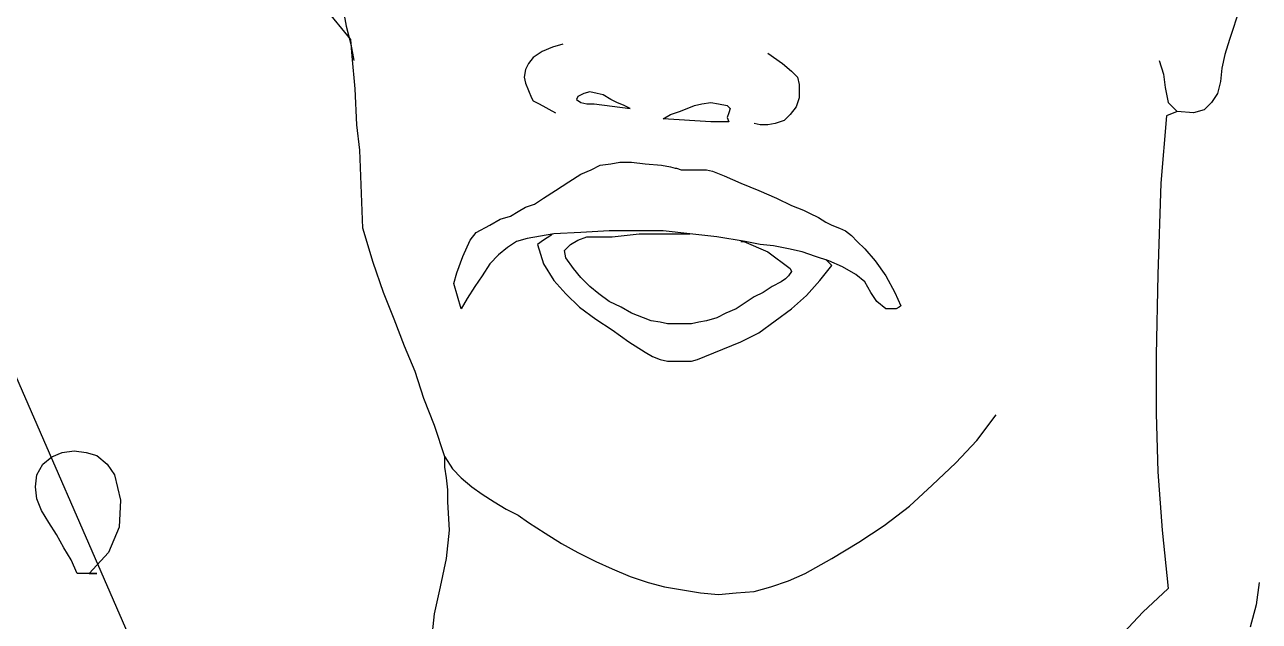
# Model space of a CAD drawing. Header units: millimetres. Extents: x -1624.82 to -1624.21, y 1860.8 to 1862.74.
# Drawn here: x -1624.6803 to -1624.4497, y 1862.4169 to 1862.5283 of the extents above; entities that cross this region are included whole.
import ezdxf

# ---------------------------------------------------------------- set-up
doc = ezdxf.new("R2010")
doc.units = ezdxf.units.MM
doc.header["$LTSCALE"] = 10
doc.layers.add('Humanos', color=2, linetype='Continuous')

msp = doc.modelspace()

# ---------------------------------------------------------------- linework, layer by layer
at = {"layer": 'Humanos'}
for p, q in [((-1624.61939, 1862.52549), (-1624.62413, 1862.53135)), ((-1624.62078, 1862.53107), (-1624.62022, 1862.528)), ((-1624.45336, 1862.53135), (-1624.45531, 1862.52549)), ((-1624.62022, 1862.528), (-1624.61939, 1862.52465)), ((-1624.6191, 1862.52243), (-1624.61939, 1862.52549)), ((-1624.61939, 1862.52465), (-1624.61883, 1862.52158)), ((-1624.58171, 1862.52409), (-1624.58366, 1862.52326)), ((-1624.57975, 1862.52465), (-1624.58171, 1862.52409)), ((-1624.45531, 1862.52549), (-1624.45615, 1862.5227)), ((-1624.61854, 1862.51629), (-1624.6191, 1862.52243)), ((-1624.58534, 1862.52214), (-1624.58618, 1862.52103)), ((-1624.58366, 1862.52326), (-1624.58534, 1862.52214)), ((-1624.54152, 1862.52297), (-1624.53873, 1862.52103)), ((-1624.46843, 1862.52158), (-1624.46759, 1862.51908)), ((-1624.45615, 1862.5227), (-1624.45671, 1862.52019)), ((-1624.58674, 1862.51991), (-1624.58701, 1862.51852)), ((-1624.58618, 1862.52103), (-1624.58674, 1862.51991)), ((-1624.53873, 1862.52103), (-1624.53707, 1862.51964)), ((-1624.53707, 1862.51964), (-1624.53594, 1862.51852)), ((-1624.46759, 1862.51908), (-1624.46731, 1862.51656)), ((-1624.45671, 1862.52019), (-1624.45698, 1862.51768)), ((-1624.58701, 1862.51852), (-1624.58674, 1862.5174)), ((-1624.58674, 1862.5174), (-1624.58618, 1862.516)), ((-1624.53594, 1862.51852), (-1624.53567, 1862.51712)), ((-1624.53567, 1862.51712), (-1624.53567, 1862.51461)), ((-1624.46731, 1862.51656), (-1624.46675, 1862.51377)), ((-1624.45698, 1862.51768), (-1624.45754, 1862.51544)), ((-1624.61827, 1862.50959), (-1624.61854, 1862.51629)), ((-1624.58618, 1862.516), (-1624.58562, 1862.51461)), ((-1624.58562, 1862.51461), (-1624.58534, 1862.51405)), ((-1624.57696, 1862.51489), (-1624.57725, 1862.51433)), ((-1624.57696, 1862.51489), (-1624.57725, 1862.51433)), ((-1624.57725, 1862.51433), (-1624.5764, 1862.51377)), ((-1624.57725, 1862.51433), (-1624.5764, 1862.51377)), ((-1624.57585, 1862.51544), (-1624.57696, 1862.51489)), ((-1624.57585, 1862.51544), (-1624.57696, 1862.51489)), ((-1624.57473, 1862.51573), (-1624.57585, 1862.51544)), ((-1624.57473, 1862.51573), (-1624.57585, 1862.51544)), ((-1624.57334, 1862.51544), (-1624.57473, 1862.51573)), ((-1624.57334, 1862.51544), (-1624.57473, 1862.51573)), ((-1624.57222, 1862.51517), (-1624.57334, 1862.51544)), ((-1624.57222, 1862.51517), (-1624.57334, 1862.51544)), ((-1624.57082, 1862.51433), (-1624.57222, 1862.51517)), ((-1624.57082, 1862.51433), (-1624.57222, 1862.51517)), ((-1624.56971, 1862.51377), (-1624.57082, 1862.51433)), ((-1624.56971, 1862.51377), (-1624.57082, 1862.51433)), ((-1624.53567, 1862.51461), (-1624.53622, 1862.51294)), ((-1624.45754, 1862.51544), (-1624.45865, 1862.51377)), ((-1624.70365, 1862.51238), (-1624.62859, 1862.34047)), ((-1624.58534, 1862.51405), (-1624.58422, 1862.5135)), ((-1624.58422, 1862.5135), (-1624.58115, 1862.51182)), ((-1624.5764, 1862.51377), (-1624.57529, 1862.5135)), ((-1624.5764, 1862.51377), (-1624.57529, 1862.5135)), ((-1624.57529, 1862.5135), (-1624.5739, 1862.5135)), ((-1624.57529, 1862.5135), (-1624.5739, 1862.5135)), ((-1624.5739, 1862.5135), (-1624.5672, 1862.51265)), ((-1624.56832, 1862.51321), (-1624.56971, 1862.51377)), ((-1624.56832, 1862.51321), (-1624.56971, 1862.51377)), ((-1624.5672, 1862.51265), (-1624.56832, 1862.51321)), ((-1624.5672, 1862.51265), (-1624.56832, 1862.51321)), ((-1624.55967, 1862.51154), (-1624.55799, 1862.51209)), ((-1624.55967, 1862.51154), (-1624.55799, 1862.51209)), ((-1624.55799, 1862.51209), (-1624.55659, 1862.51265)), ((-1624.55799, 1862.51209), (-1624.55659, 1862.51265)), ((-1624.55659, 1862.51265), (-1624.5552, 1862.51321)), ((-1624.55659, 1862.51265), (-1624.5552, 1862.51321)), ((-1624.5552, 1862.51321), (-1624.5538, 1862.5135)), ((-1624.5552, 1862.51321), (-1624.5538, 1862.5135)), ((-1624.5538, 1862.5135), (-1624.55213, 1862.51377)), ((-1624.5538, 1862.5135), (-1624.55213, 1862.51377)), ((-1624.55213, 1862.51377), (-1624.55074, 1862.5135)), ((-1624.55213, 1862.51377), (-1624.55074, 1862.5135)), ((-1624.55074, 1862.5135), (-1624.54906, 1862.51321)), ((-1624.55074, 1862.5135), (-1624.54906, 1862.51321)), ((-1624.54906, 1862.51321), (-1624.5485, 1862.51265)), ((-1624.54906, 1862.51321), (-1624.5485, 1862.51265)), ((-1624.5485, 1862.51265), (-1624.54878, 1862.51182)), ((-1624.5485, 1862.51265), (-1624.54878, 1862.51182)), ((-1624.53622, 1862.51294), (-1624.53734, 1862.51154)), ((-1624.46508, 1862.51209), (-1624.46703, 1862.51126)), ((-1624.46675, 1862.51377), (-1624.46508, 1862.51209)), ((-1624.462, 1862.51182), (-1624.46508, 1862.51209)), ((-1624.46005, 1862.51238), (-1624.462, 1862.51182)), ((-1624.45865, 1862.51377), (-1624.46005, 1862.51238)), ((-1624.56106, 1862.5107), (-1624.55967, 1862.51154)), ((-1624.56106, 1862.5107), (-1624.55967, 1862.51154)), ((-1624.55213, 1862.51015), (-1624.56106, 1862.5107)), ((-1624.5513, 1862.51015), (-1624.55213, 1862.51015)), ((-1624.5513, 1862.51015), (-1624.55213, 1862.51015)), ((-1624.55045, 1862.51015), (-1624.5513, 1862.51015)), ((-1624.55045, 1862.51015), (-1624.5513, 1862.51015)), ((-1624.54962, 1862.51015), (-1624.55045, 1862.51015)), ((-1624.54962, 1862.51015), (-1624.55045, 1862.51015)), ((-1624.54878, 1862.51015), (-1624.54962, 1862.51015)), ((-1624.54878, 1862.51015), (-1624.54962, 1862.51015)), ((-1624.54878, 1862.51182), (-1624.54906, 1862.51098)), ((-1624.54878, 1862.51182), (-1624.54906, 1862.51098)), ((-1624.54906, 1862.51098), (-1624.54878, 1862.51015)), ((-1624.54906, 1862.51098), (-1624.54878, 1862.51015)), ((-1624.54292, 1862.50959), (-1624.54404, 1862.50986)), ((-1624.54013, 1862.50986), (-1624.54152, 1862.50959)), ((-1624.53846, 1862.51042), (-1624.54013, 1862.50986)), ((-1624.53734, 1862.51154), (-1624.53846, 1862.51042)), ((-1624.46703, 1862.51126), (-1624.46814, 1862.4987)), ((-1624.61771, 1862.50484), (-1624.61827, 1862.50959)), ((-1624.54152, 1862.50959), (-1624.54292, 1862.50959)), ((-1624.61715, 1862.49032), (-1624.61771, 1862.50484)), ((-1624.5764, 1862.50037), (-1624.57446, 1862.50121)), ((-1624.57446, 1862.50121), (-1624.57278, 1862.50205)), ((-1624.57278, 1862.50205), (-1624.57082, 1862.50233)), ((-1624.57082, 1862.50233), (-1624.56915, 1862.50261)), ((-1624.56915, 1862.50261), (-1624.56693, 1862.50261)), ((-1624.56693, 1862.50261), (-1624.56441, 1862.50233)), ((-1624.56441, 1862.50233), (-1624.56134, 1862.50205)), ((-1624.56134, 1862.50205), (-1624.55967, 1862.50177)), ((-1624.55967, 1862.50177), (-1624.55883, 1862.50149)), ((-1624.55883, 1862.50149), (-1624.55855, 1862.50149)), ((-1624.55855, 1862.50149), (-1624.55771, 1862.50121)), ((-1624.55771, 1862.50121), (-1624.55604, 1862.50121)), ((-1624.55604, 1862.50121), (-1624.55297, 1862.50121)), ((-1624.55297, 1862.50121), (-1624.55185, 1862.50093)), ((-1624.55185, 1862.50093), (-1624.54962, 1862.5001)), ((-1624.58115, 1862.49731), (-1624.57864, 1862.49898)), ((-1624.57864, 1862.49898), (-1624.5764, 1862.50037)), ((-1624.54962, 1862.5001), (-1624.54655, 1862.4987)), ((-1624.54655, 1862.4987), (-1624.5432, 1862.49731)), ((-1624.46814, 1862.4987), (-1624.4687, 1862.48168)), ((-1624.58506, 1862.49479), (-1624.58339, 1862.49591)), ((-1624.58339, 1862.49591), (-1624.58115, 1862.49731)), ((-1624.5432, 1862.49731), (-1624.53985, 1862.49591)), ((-1624.53985, 1862.49591), (-1624.53707, 1862.49452)), ((-1624.58813, 1862.4934), (-1624.58674, 1862.49423)), ((-1624.58674, 1862.49423), (-1624.58506, 1862.49479)), ((-1624.53707, 1862.49452), (-1624.53482, 1862.49367)), ((-1624.53482, 1862.49367), (-1624.53372, 1862.49313)), ((-1624.59343, 1862.49089), (-1624.59148, 1862.49201)), ((-1624.59148, 1862.49201), (-1624.58953, 1862.49257)), ((-1624.58953, 1862.49257), (-1624.58813, 1862.4934)), ((-1624.53372, 1862.49313), (-1624.53204, 1862.49228)), ((-1624.53204, 1862.49228), (-1624.53064, 1862.49145)), ((-1624.53064, 1862.49145), (-1624.52953, 1862.49089)), ((-1624.61519, 1862.48391), (-1624.61715, 1862.49032)), ((-1624.59706, 1862.4881), (-1624.59594, 1862.48949)), ((-1624.59594, 1862.48949), (-1624.59343, 1862.49089)), ((-1624.58143, 1862.48922), (-1624.58645, 1862.48838)), ((-1624.58199, 1862.48893), (-1624.58339, 1862.4881)), ((-1624.58171, 1862.48922), (-1624.58199, 1862.48893)), ((-1624.5764, 1862.48949), (-1624.58143, 1862.48922)), ((-1624.57111, 1862.48978), (-1624.5764, 1862.48949)), ((-1624.56608, 1862.48978), (-1624.57111, 1862.48978)), ((-1624.57055, 1862.48866), (-1624.56552, 1862.48922)), ((-1624.56106, 1862.48978), (-1624.56608, 1862.48978)), ((-1624.56552, 1862.48922), (-1624.5605, 1862.48922)), ((-1624.55604, 1862.48922), (-1624.56106, 1862.48978)), ((-1624.5605, 1862.48922), (-1624.55604, 1862.48922)), ((-1624.55101, 1862.48866), (-1624.55604, 1862.48922)), ((-1624.52953, 1862.49089), (-1624.52814, 1862.49032)), ((-1624.52814, 1862.49032), (-1624.52702, 1862.48978)), ((-1624.52702, 1862.48978), (-1624.5259, 1862.48893)), ((-1624.5259, 1862.48893), (-1624.52479, 1862.48782)), ((-1624.59845, 1862.48503), (-1624.59706, 1862.4881)), ((-1624.59009, 1862.4867), (-1624.59176, 1862.48531)), ((-1624.58841, 1862.48782), (-1624.59009, 1862.4867)), ((-1624.58645, 1862.48838), (-1624.58841, 1862.48782)), ((-1624.58339, 1862.4881), (-1624.5845, 1862.48726)), ((-1624.5845, 1862.48726), (-1624.58339, 1862.48364)), ((-1624.57948, 1862.48614), (-1624.57836, 1862.48726)), ((-1624.57836, 1862.48726), (-1624.57696, 1862.4881)), ((-1624.57696, 1862.4881), (-1624.57529, 1862.48866)), ((-1624.57529, 1862.48866), (-1624.57055, 1862.48866)), ((-1624.54571, 1862.48782), (-1624.55101, 1862.48866)), ((-1624.54655, 1862.48782), (-1624.54599, 1862.48782)), ((-1624.54599, 1862.48782), (-1624.54152, 1862.48587)), ((-1624.54292, 1862.48726), (-1624.54571, 1862.48782)), ((-1624.54041, 1862.48699), (-1624.54292, 1862.48726)), ((-1624.53761, 1862.48643), (-1624.54041, 1862.48699)), ((-1624.52479, 1862.48782), (-1624.52339, 1862.48643)), ((-1624.59956, 1862.48196), (-1624.59845, 1862.48503)), ((-1624.59176, 1862.48531), (-1624.59343, 1862.48364)), ((-1624.5792, 1862.48475), (-1624.57948, 1862.48614)), ((-1624.57781, 1862.48279), (-1624.5792, 1862.48475)), ((-1624.54152, 1862.48587), (-1624.53734, 1862.48279)), ((-1624.53511, 1862.48587), (-1624.53761, 1862.48643)), ((-1624.5326, 1862.48503), (-1624.53511, 1862.48587)), ((-1624.53008, 1862.48419), (-1624.5326, 1862.48503)), ((-1624.52953, 1862.48335), (-1624.53064, 1862.48447)), ((-1624.52339, 1862.48643), (-1624.52144, 1862.48419)), ((-1624.61325, 1862.47833), (-1624.61519, 1862.48391)), ((-1624.60012, 1862.48), (-1624.59956, 1862.48196)), ((-1624.59343, 1862.48364), (-1624.59483, 1862.4814)), ((-1624.58339, 1862.48364), (-1624.58143, 1862.48056)), ((-1624.5764, 1862.48112), (-1624.57781, 1862.48279)), ((-1624.53707, 1862.48224), (-1624.53761, 1862.4814)), ((-1624.53734, 1862.48279), (-1624.53707, 1862.48224)), ((-1624.53176, 1862.48056), (-1624.52953, 1862.48335)), ((-1624.52758, 1862.48308), (-1624.53008, 1862.48419)), ((-1624.52506, 1862.48168), (-1624.52758, 1862.48308)), ((-1624.52144, 1862.48419), (-1624.51948, 1862.4814)), ((-1624.59873, 1862.47526), (-1624.60012, 1862.48)), ((-1624.59483, 1862.4814), (-1624.59623, 1862.47944)), ((-1624.58143, 1862.48056), (-1624.5792, 1862.47805)), ((-1624.57473, 1862.47944), (-1624.5764, 1862.48112)), ((-1624.53902, 1862.48029), (-1624.54069, 1862.47944)), ((-1624.53817, 1862.48085), (-1624.53902, 1862.48029)), ((-1624.53761, 1862.4814), (-1624.53817, 1862.48085)), ((-1624.53428, 1862.47777), (-1624.53176, 1862.48056)), ((-1624.52339, 1862.48029), (-1624.52506, 1862.48168)), ((-1624.52227, 1862.47833), (-1624.52339, 1862.48029)), ((-1624.51948, 1862.4814), (-1624.5178, 1862.47833)), ((-1624.4687, 1862.48168), (-1624.46899, 1862.46661)), ((-1624.61129, 1862.4733), (-1624.61325, 1862.47833)), ((-1624.59623, 1862.47944), (-1624.59762, 1862.47721)), ((-1624.5792, 1862.47805), (-1624.57669, 1862.47554)), ((-1624.57306, 1862.47805), (-1624.57473, 1862.47944)), ((-1624.57111, 1862.47665), (-1624.57306, 1862.47805)), ((-1624.54404, 1862.4775), (-1624.54571, 1862.47638)), ((-1624.54236, 1862.47833), (-1624.54404, 1862.4775)), ((-1624.54069, 1862.47944), (-1624.54236, 1862.47833)), ((-1624.53707, 1862.47526), (-1624.53428, 1862.47777)), ((-1624.52115, 1862.47665), (-1624.52227, 1862.47833)), ((-1624.5178, 1862.47833), (-1624.51669, 1862.47582)), ((-1624.59762, 1862.47721), (-1624.59873, 1862.47526)), ((-1624.57669, 1862.47554), (-1624.57361, 1862.4733)), ((-1624.56887, 1862.47554), (-1624.57111, 1862.47665)), ((-1624.56693, 1862.47442), (-1624.56887, 1862.47554)), ((-1624.54739, 1862.47526), (-1624.54934, 1862.47442)), ((-1624.54571, 1862.47638), (-1624.54739, 1862.47526)), ((-1624.54013, 1862.47303), (-1624.53707, 1862.47526)), ((-1624.51948, 1862.47526), (-1624.52115, 1862.47665)), ((-1624.51865, 1862.47526), (-1624.51948, 1862.47526)), ((-1624.51753, 1862.47526), (-1624.51865, 1862.47526)), ((-1624.51697, 1862.47554), (-1624.51753, 1862.47526)), ((-1624.51669, 1862.47582), (-1624.51697, 1862.47554)), ((-1624.60934, 1862.46828), (-1624.61129, 1862.4733)), ((-1624.57361, 1862.4733), (-1624.57055, 1862.47136)), ((-1624.56469, 1862.47359), (-1624.56693, 1862.47442)), ((-1624.56329, 1862.47303), (-1624.56469, 1862.47359)), ((-1624.56162, 1862.47275), (-1624.56329, 1862.47303)), ((-1624.56023, 1862.47247), (-1624.56162, 1862.47275)), ((-1624.55436, 1862.47275), (-1624.55576, 1862.47247)), ((-1624.55297, 1862.47303), (-1624.55436, 1862.47275)), ((-1624.55101, 1862.47359), (-1624.55297, 1862.47303)), ((-1624.54934, 1862.47442), (-1624.55101, 1862.47359)), ((-1624.5432, 1862.4708), (-1624.54013, 1862.47303)), ((-1624.57055, 1862.47136), (-1624.56747, 1862.46912)), ((-1624.55883, 1862.47247), (-1624.56023, 1862.47247)), ((-1624.55744, 1862.47247), (-1624.55883, 1862.47247)), ((-1624.55576, 1862.47247), (-1624.55744, 1862.47247)), ((-1624.54655, 1862.46912), (-1624.5432, 1862.4708)), ((-1624.60738, 1862.46354), (-1624.60934, 1862.46828)), ((-1624.56747, 1862.46912), (-1624.56441, 1862.46716)), ((-1624.5499, 1862.46772), (-1624.54655, 1862.46912)), ((-1624.56441, 1862.46716), (-1624.56302, 1862.46633)), ((-1624.56302, 1862.46633), (-1624.56162, 1862.46577)), ((-1624.55464, 1862.46577), (-1624.55324, 1862.46633)), ((-1624.55324, 1862.46633), (-1624.5499, 1862.46772)), ((-1624.46899, 1862.46661), (-1624.46899, 1862.45573)), ((-1624.60571, 1862.45852), (-1624.60738, 1862.46354)), ((-1624.56162, 1862.46577), (-1624.56023, 1862.46549)), ((-1624.56023, 1862.46549), (-1624.55883, 1862.46549)), ((-1624.55883, 1862.46549), (-1624.55744, 1862.46549)), ((-1624.55744, 1862.46549), (-1624.55576, 1862.46549)), ((-1624.55576, 1862.46549), (-1624.55464, 1862.46577)), ((-1624.60376, 1862.45349), (-1624.60571, 1862.45852)), ((-1624.50247, 1862.4507), (-1624.49884, 1862.45545)), ((-1624.46899, 1862.45573), (-1624.4687, 1862.44485)), ((-1624.6018, 1862.44764), (-1624.60376, 1862.45349)), ((-1624.50638, 1862.44652), (-1624.50247, 1862.4507)), ((-1624.67687, 1862.44624), (-1624.6752, 1862.44764)), ((-1624.6752, 1862.44764), (-1624.67324, 1862.44847)), ((-1624.67324, 1862.44847), (-1624.671, 1862.44875)), ((-1624.671, 1862.44875), (-1624.66877, 1862.44847)), ((-1624.66877, 1862.44847), (-1624.66682, 1862.44791)), ((-1624.66682, 1862.44791), (-1624.66486, 1862.44624)), ((-1624.6018, 1862.44568), (-1624.6018, 1862.44764)), ((-1624.6018, 1862.44764), (-1624.60041, 1862.4454)), ((-1624.67799, 1862.44429), (-1624.67687, 1862.44624)), ((-1624.66486, 1862.44624), (-1624.66347, 1862.44429)), ((-1624.60152, 1862.44373), (-1624.6018, 1862.44568)), ((-1624.60041, 1862.4454), (-1624.59873, 1862.44373)), ((-1624.51084, 1862.44233), (-1624.50638, 1862.44652)), ((-1624.67826, 1862.44206), (-1624.67799, 1862.44429)), ((-1624.66347, 1862.44429), (-1624.66236, 1862.43954)), ((-1624.60124, 1862.4415), (-1624.60152, 1862.44373)), ((-1624.59873, 1862.44373), (-1624.59677, 1862.44206)), ((-1624.4687, 1862.44485), (-1624.46787, 1862.43397)), ((-1624.67799, 1862.43982), (-1624.67826, 1862.44206)), ((-1624.60124, 1862.43926), (-1624.60124, 1862.4415)), ((-1624.59677, 1862.44206), (-1624.59483, 1862.44066)), ((-1624.59483, 1862.44066), (-1624.59259, 1862.43926)), ((-1624.51502, 1862.43842), (-1624.51084, 1862.44233)), ((-1624.67714, 1862.43759), (-1624.67799, 1862.43982)), ((-1624.66236, 1862.43954), (-1624.66263, 1862.43451)), ((-1624.60097, 1862.43397), (-1624.60124, 1862.43926)), ((-1624.59259, 1862.43926), (-1624.59036, 1862.43786)), ((-1624.51976, 1862.4348), (-1624.51502, 1862.43842)), ((-1624.67575, 1862.43536), (-1624.67714, 1862.43759)), ((-1624.59036, 1862.43786), (-1624.58813, 1862.43675)), ((-1624.58813, 1862.43675), (-1624.58618, 1862.43536)), ((-1624.67435, 1862.43312), (-1624.67575, 1862.43536)), ((-1624.66263, 1862.43451), (-1624.66459, 1862.42978)), ((-1624.60152, 1862.42866), (-1624.60097, 1862.43397)), ((-1624.58618, 1862.43536), (-1624.5831, 1862.4334)), ((-1624.5245, 1862.43172), (-1624.51976, 1862.4348)), ((-1624.46787, 1862.43397), (-1624.46675, 1862.42308)), ((-1624.67296, 1862.43062), (-1624.67435, 1862.43312)), ((-1624.5831, 1862.4334), (-1624.58004, 1862.43145)), ((-1624.58004, 1862.43145), (-1624.57696, 1862.42978)), ((-1624.52953, 1862.42866), (-1624.5245, 1862.43172)), ((-1624.67156, 1862.42838), (-1624.67296, 1862.43062)), ((-1624.66459, 1862.42978), (-1624.66821, 1862.42587)), ((-1624.57696, 1862.42978), (-1624.57361, 1862.4281)), ((-1624.67045, 1862.42587), (-1624.67156, 1862.42838)), ((-1624.60264, 1862.42336), (-1624.60152, 1862.42866)), ((-1624.57361, 1862.4281), (-1624.57055, 1862.42671)), ((-1624.57055, 1862.42671), (-1624.5672, 1862.42531)), ((-1624.53455, 1862.42587), (-1624.52953, 1862.42866)), ((-1624.67017, 1862.42587), (-1624.67045, 1862.42587)), ((-1624.66906, 1862.42587), (-1624.67017, 1862.42587)), ((-1624.66794, 1862.42587), (-1624.66906, 1862.42587)), ((-1624.66821, 1862.42587), (-1624.66794, 1862.42587)), ((-1624.66682, 1862.42587), (-1624.66794, 1862.42587)), ((-1624.66794, 1862.42587), (-1624.66738, 1862.42587)), ((-1624.66738, 1862.42587), (-1624.6671, 1862.42587)), ((-1624.6671, 1862.42587), (-1624.66682, 1862.42587)), ((-1624.5672, 1862.42531), (-1624.56385, 1862.42419)), ((-1624.54096, 1862.42336), (-1624.53761, 1862.42448)), ((-1624.53761, 1862.42448), (-1624.53455, 1862.42587)), ((-1624.60376, 1862.41834), (-1624.60264, 1862.42336)), ((-1624.56385, 1862.42419), (-1624.56079, 1862.42336)), ((-1624.56079, 1862.42336), (-1624.55744, 1862.4228)), ((-1624.55744, 1862.4228), (-1624.55409, 1862.42224)), ((-1624.55409, 1862.42224), (-1624.55074, 1862.42196)), ((-1624.55074, 1862.42196), (-1624.54739, 1862.42224)), ((-1624.54739, 1862.42224), (-1624.54404, 1862.42252)), ((-1624.54404, 1862.42252), (-1624.54096, 1862.42336)), ((-1624.46675, 1862.42308), (-1624.47149, 1862.41861)), ((-1624.44972, 1862.42419), (-1624.45028, 1862.42001)), ((-1624.45028, 1862.42001), (-1624.4514, 1862.41582)), ((-1624.60431, 1862.41303), (-1624.60376, 1862.41834)), ((-1624.47149, 1862.41861), (-1624.47596, 1862.41387))]:
    msp.add_line(p, q, dxfattribs=at)

doc.saveas('drawing.dxf')
